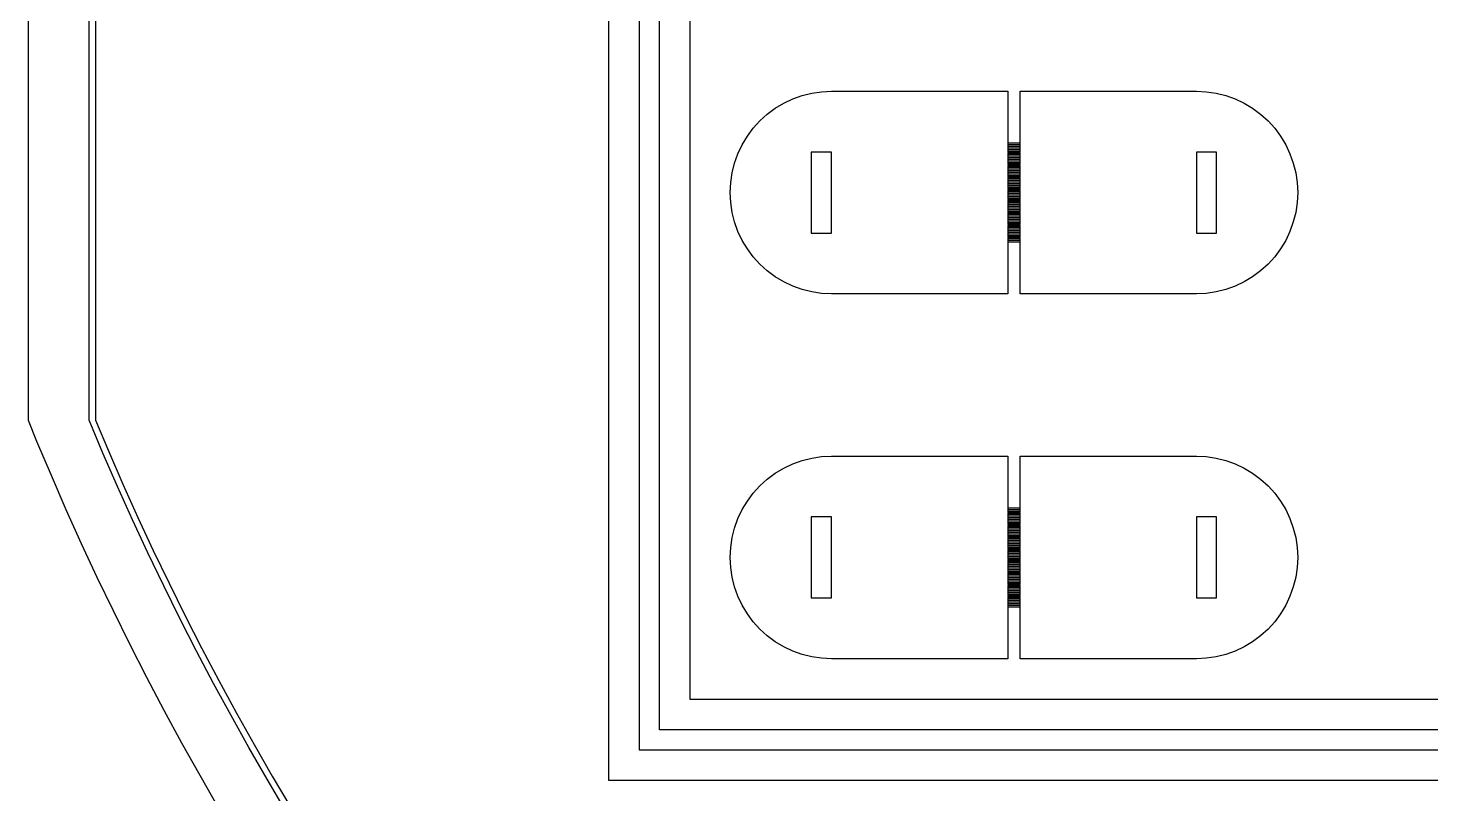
# Model space of a CAD drawing. Header units: metres. Extents: x -16 to 132, y -40 to 113.
# Drawn here: x -15.67 to 19.72, y -1.36 to 17.95 of the extents above; entities that cross this region are included whole.
import ezdxf

# ---------------------------------------------------------------- set-up
doc = ezdxf.new("R2010")
doc.units = ezdxf.units.M

msp = doc.modelspace()

# ---------------------------------------------------------------- linework, layer by layer
for p, q in [((-1.0226, -1.0226), (-1.0226, 74.6498)), ((-0.25565, 73.8828), (-0.25565, -0.25565)), ((0.25565, 0.25565), (0.25565, 73.3715)), ((1.0226, 72.6046), (1.0226, 1.0226)), ((-15.6717, 65.5599), (-15.6717, 8.06726)), ((-14.1315, 8.06393), (-14.1315, 65.5633)), ((-13.9691, 65.5624), (-13.9691, 8.0648)), ((3.85959, 16.2515), (4.10295, 16.3125)), ((4.10295, 16.3125), (4.35112, 16.3493)), ((4.35112, 16.3493), (4.6017, 16.3616)), ((4.6017, 16.3616), (9.05, 16.3616)), ((9.05, 16.3616), (9.05, 15.0578)), ((9.35678, 15.0578), (9.35678, 16.3616)), ((9.35678, 16.3616), (13.8051, 16.3616)), ((13.8051, 16.3616), (14.0557, 16.3493)), ((14.0557, 16.3493), (14.3038, 16.3125)), ((14.3038, 16.3125), (14.5472, 16.2515)), ((2.97989, 15.7813), (3.18138, 15.9307)), ((3.18138, 15.9307), (3.39658, 16.0597)), ((3.39658, 16.0597), (3.62338, 16.167)), ((3.62338, 16.167), (3.85959, 16.2515)), ((14.5472, 16.2515), (14.7834, 16.167)), ((14.7834, 16.167), (15.0102, 16.0597)), ((15.0102, 16.0597), (15.2254, 15.9307)), ((15.2254, 15.9307), (15.4269, 15.7813)), ((2.62549, 15.4269), (2.79398, 15.6128)), ((2.79398, 15.6128), (2.97989, 15.7813)), ((15.4269, 15.7813), (15.6128, 15.6128)), ((15.6128, 15.6128), (15.7813, 15.4269)), ((2.34708, 15.0102), (2.47606, 15.2254)), ((2.47606, 15.2254), (2.62549, 15.4269)), ((15.7813, 15.4269), (15.9307, 15.2254)), ((15.9307, 15.2254), (16.0597, 15.0102)), ((2.23981, 14.7834), (2.34708, 15.0102)), ((9.05, 15.0578), (9.35678, 15.0578)), ((9.35678, 15.0475), (9.05, 15.0475)), ((9.05, 15.0475), (9.05, 15.0169)), ((9.05, 15.0169), (9.35678, 15.0169)), ((9.35678, 15.0066), (9.05, 15.0066)), ((9.05, 15.0066), (9.05, 14.976)), ((9.05, 14.976), (9.35678, 14.976)), ((9.35678, 14.9657), (9.05, 14.9657)), ((9.05, 14.9657), (9.05, 14.9351)), ((9.05, 14.9351), (9.35678, 14.9351)), ((9.35678, 14.9248), (9.05, 14.9248)), ((9.05, 14.9248), (9.05, 14.8941)), ((9.05, 14.8941), (9.35678, 14.8941)), ((9.35678, 14.8839), (9.05, 14.8839)), ((9.05, 14.8839), (9.05, 14.8533)), ((9.35678, 15.0169), (9.35678, 15.0475)), ((9.35678, 14.976), (9.35678, 15.0066)), ((9.35678, 14.9351), (9.35678, 14.9657)), ((9.35678, 14.8941), (9.35678, 14.9248)), ((9.35678, 14.8533), (9.35678, 14.8839)), ((16.0597, 15.0102), (16.167, 14.7834)), ((2.09433, 14.3038), (2.15527, 14.5472)), ((2.15527, 14.5472), (2.23981, 14.7834)), ((4.6017, 14.8277), (4.09039, 14.8277)), ((4.09039, 14.8277), (4.09039, 12.7825)), ((4.6017, 12.7825), (4.6017, 14.8277)), ((9.05, 14.8533), (9.35678, 14.8533)), ((9.35678, 14.843), (9.05, 14.843)), ((9.05, 14.843), (9.05, 14.8123)), ((9.05, 14.8123), (9.35678, 14.8123)), ((9.35678, 14.8021), (9.05, 14.8021)), ((9.05, 14.8021), (9.05, 14.7714)), ((9.05, 14.7714), (9.35678, 14.7714)), ((9.35678, 14.7612), (9.05, 14.7612)), ((9.05, 14.7612), (9.05, 14.7305)), ((9.05, 14.7305), (9.35678, 14.7305)), ((9.35678, 14.7203), (9.05, 14.7203)), ((9.05, 14.7203), (9.05, 14.6896)), ((9.05, 14.6896), (9.35678, 14.6896)), ((9.35678, 14.6794), (9.05, 14.6794)), ((9.05, 14.6794), (9.05, 14.6487)), ((9.05, 14.6487), (9.35678, 14.6487)), ((9.35678, 14.6385), (9.05, 14.6385)), ((9.05, 14.6385), (9.05, 14.6078)), ((9.05, 14.6078), (9.35678, 14.6078)), ((9.35678, 14.5976), (9.05, 14.5976)), ((9.05, 14.5976), (9.05, 14.5669)), ((9.05, 14.5669), (9.35678, 14.5669)), ((9.35678, 14.5567), (9.05, 14.5567)), ((9.05, 14.5567), (9.05, 14.526)), ((9.05, 14.526), (9.35678, 14.526)), ((9.35678, 14.5158), (9.05, 14.5158)), ((9.05, 14.5158), (9.05, 14.4851)), ((9.35678, 14.8123), (9.35678, 14.843)), ((9.35678, 14.7714), (9.35678, 14.8021)), ((9.35678, 14.7305), (9.35678, 14.7612)), ((9.35678, 14.6896), (9.35678, 14.7203)), ((9.35678, 14.6487), (9.35678, 14.6794)), ((9.35678, 14.6078), (9.35678, 14.6385)), ((9.35678, 14.5669), (9.35678, 14.5976)), ((9.35678, 14.526), (9.35678, 14.5567)), ((9.35678, 14.4851), (9.35678, 14.5158)), ((14.3164, 14.8277), (13.8051, 14.8277)), ((13.8051, 14.8277), (13.8051, 12.7825)), ((14.3164, 12.7825), (14.3164, 14.8277)), ((16.167, 14.7834), (16.2515, 14.5472)), ((16.2515, 14.5472), (16.3125, 14.3038)), ((2.05751, 14.0557), (2.09433, 14.3038)), ((9.05, 14.4851), (9.35678, 14.4851)), ((9.35678, 14.4749), (9.05, 14.4749)), ((9.05, 14.4749), (9.05, 14.4442)), ((9.05, 14.4442), (9.35678, 14.4442)), ((9.35678, 14.434), (9.05, 14.434)), ((9.05, 14.434), (9.05, 14.4033)), ((9.05, 14.4033), (9.35678, 14.4033)), ((9.35678, 14.3931), (9.05, 14.3931)), ((9.05, 14.3931), (9.05, 14.3624)), ((9.05, 14.3624), (9.35678, 14.3624)), ((9.35678, 14.3522), (9.05, 14.3522)), ((9.05, 14.3522), (9.05, 14.3215)), ((9.05, 14.3215), (9.35678, 14.3215)), ((9.35678, 14.3113), (9.05, 14.3113)), ((9.05, 14.3113), (9.05, 14.2806)), ((9.05, 14.2806), (9.35678, 14.2806)), ((9.35678, 14.2704), (9.05, 14.2704)), ((9.05, 14.2704), (9.05, 14.2397)), ((9.05, 14.2397), (9.35678, 14.2397)), ((9.35678, 14.2295), (9.05, 14.2295)), ((9.05, 14.2295), (9.05, 14.1988)), ((9.05, 14.1988), (9.35678, 14.1988)), ((9.35678, 14.1886), (9.05, 14.1886)), ((9.05, 14.1886), (9.05, 14.1579)), ((9.35678, 14.4442), (9.35678, 14.4749)), ((9.35678, 14.4033), (9.35678, 14.434)), ((9.35678, 14.3624), (9.35678, 14.3931)), ((9.35678, 14.3215), (9.35678, 14.3522)), ((9.35678, 14.2806), (9.35678, 14.3113)), ((9.35678, 14.2397), (9.35678, 14.2704)), ((9.35678, 14.1988), (9.35678, 14.2295)), ((9.35678, 14.1579), (9.35678, 14.1886)), ((16.3125, 14.3038), (16.3493, 14.0557)), ((2.0452, 13.8051), (2.05751, 14.0557)), ((2.05751, 13.5545), (2.0452, 13.8051)), ((9.05, 14.1579), (9.35678, 14.1579)), ((9.35678, 14.1477), (9.05, 14.1477)), ((9.05, 14.1477), (9.05, 14.117)), ((9.05, 14.117), (9.35678, 14.117)), ((9.35678, 14.1068), (9.05, 14.1068)), ((9.05, 14.1068), (9.05, 14.0761)), ((9.05, 14.0761), (9.35678, 14.0761)), ((9.35678, 14.0658), (9.05, 14.0658)), ((9.05, 14.0658), (9.05, 14.0352)), ((9.05, 14.0352), (9.35678, 14.0352)), ((9.35678, 14.0249), (9.05, 14.0249)), ((9.05, 14.0249), (9.05, 13.9943)), ((9.05, 13.9943), (9.35678, 13.9943)), ((9.35678, 13.984), (9.05, 13.984)), ((9.05, 13.984), (9.05, 13.9534)), ((9.05, 13.9534), (9.35678, 13.9534)), ((9.35678, 13.9431), (9.05, 13.9431)), ((9.05, 13.9431), (9.05, 13.9125)), ((9.05, 13.9125), (9.35678, 13.9125)), ((9.35678, 13.9022), (9.05, 13.9022)), ((9.05, 13.9022), (9.05, 13.8716)), ((9.05, 13.8716), (9.35678, 13.8716)), ((9.35678, 13.8613), (9.05, 13.8613)), ((9.05, 13.8613), (9.05, 13.8307)), ((9.05, 13.8307), (9.35678, 13.8307)), ((9.35678, 13.8204), (9.05, 13.8204)), ((9.05, 13.8204), (9.05, 13.7897)), ((9.35678, 14.117), (9.35678, 14.1477)), ((9.35678, 14.0761), (9.35678, 14.1068)), ((9.35678, 14.0352), (9.35678, 14.0658)), ((9.35678, 13.9943), (9.35678, 14.0249)), ((9.35678, 13.9534), (9.35678, 13.984)), ((9.35678, 13.9125), (9.35678, 13.9431)), ((9.35678, 13.8716), (9.35678, 13.9022)), ((9.35678, 13.8307), (9.35678, 13.8613)), ((9.35678, 13.7897), (9.35678, 13.8204)), ((16.3493, 14.0557), (16.3616, 13.8051)), ((16.3616, 13.8051), (16.3493, 13.5545)), ((2.09433, 13.3064), (2.05751, 13.5545)), ((9.05, 13.7897), (9.35678, 13.7897)), ((9.35678, 13.7795), (9.05, 13.7795)), ((9.05, 13.7795), (9.05, 13.7489)), ((9.05, 13.7489), (9.35678, 13.7489)), ((9.35678, 13.7386), (9.05, 13.7386)), ((9.05, 13.7386), (9.05, 13.708)), ((9.05, 13.708), (9.35678, 13.708)), ((9.35678, 13.6977), (9.05, 13.6977)), ((9.05, 13.6977), (9.05, 13.6671)), ((9.05, 13.6671), (9.35678, 13.6671)), ((9.35678, 13.6568), (9.05, 13.6568)), ((9.05, 13.6568), (9.05, 13.6261)), ((9.05, 13.6261), (9.35678, 13.6261)), ((9.35678, 13.6159), (9.05, 13.6159)), ((9.05, 13.6159), (9.05, 13.5852)), ((9.05, 13.5852), (9.35678, 13.5852)), ((9.35678, 13.575), (9.05, 13.575)), ((9.05, 13.575), (9.05, 13.5443)), ((9.05, 13.5443), (9.35678, 13.5443)), ((9.35678, 13.5341), (9.05, 13.5341)), ((9.05, 13.5341), (9.05, 13.5034)), ((9.05, 13.5034), (9.35678, 13.5034)), ((9.35678, 13.4932), (9.05, 13.4932)), ((9.05, 13.4932), (9.05, 13.4625)), ((9.05, 13.4625), (9.35678, 13.4625)), ((9.35678, 13.4523), (9.05, 13.4523)), ((9.05, 13.4523), (9.05, 13.4216)), ((9.35678, 13.7489), (9.35678, 13.7795)), ((9.35678, 13.708), (9.35678, 13.7386)), ((9.35678, 13.6671), (9.35678, 13.6977)), ((9.35678, 13.6261), (9.35678, 13.6568)), ((9.35678, 13.5852), (9.35678, 13.6159)), ((9.35678, 13.5443), (9.35678, 13.575)), ((9.35678, 13.5034), (9.35678, 13.5341)), ((9.35678, 13.4625), (9.35678, 13.4932)), ((9.35678, 13.4216), (9.35678, 13.4523)), ((16.3493, 13.5545), (16.3125, 13.3064)), ((2.15527, 13.063), (2.09433, 13.3064)), ((9.05, 13.4216), (9.35678, 13.4216)), ((9.35678, 13.4114), (9.05, 13.4114)), ((9.05, 13.4114), (9.05, 13.3807)), ((9.05, 13.3807), (9.35678, 13.3807)), ((9.35678, 13.3705), (9.05, 13.3705)), ((9.05, 13.3705), (9.05, 13.3398)), ((9.05, 13.3398), (9.35678, 13.3398)), ((9.35678, 13.3296), (9.05, 13.3296)), ((9.05, 13.3296), (9.05, 13.2989)), ((9.05, 13.2989), (9.35678, 13.2989)), ((9.35678, 13.2887), (9.05, 13.2887)), ((9.05, 13.2887), (9.05, 13.258)), ((9.05, 13.258), (9.35678, 13.258)), ((9.35678, 13.2478), (9.05, 13.2478)), ((9.05, 13.2478), (9.05, 13.2171)), ((9.05, 13.2171), (9.35678, 13.2171)), ((9.35678, 13.2069), (9.05, 13.2069)), ((9.05, 13.2069), (9.05, 13.1762)), ((9.05, 13.1762), (9.35678, 13.1762)), ((9.35678, 13.166), (9.05, 13.166)), ((9.05, 13.166), (9.05, 13.1353)), ((9.05, 13.1353), (9.35678, 13.1353)), ((9.35678, 13.1251), (9.05, 13.1251)), ((9.05, 13.1251), (9.05, 13.0944)), ((9.35678, 13.3807), (9.35678, 13.4114)), ((9.35678, 13.3398), (9.35678, 13.3705)), ((9.35678, 13.2989), (9.35678, 13.3296)), ((9.35678, 13.258), (9.35678, 13.2887)), ((9.35678, 13.2171), (9.35678, 13.2478)), ((9.35678, 13.1762), (9.35678, 13.2069)), ((9.35678, 13.1353), (9.35678, 13.166)), ((9.35678, 13.0944), (9.35678, 13.1251)), ((16.3125, 13.3064), (16.2515, 13.063)), ((2.23981, 12.8268), (2.15527, 13.063)), ((2.34708, 12.6), (2.23981, 12.8268)), ((4.09039, 12.7825), (4.6017, 12.7825)), ((9.05, 13.0944), (9.35678, 13.0944)), ((9.35678, 13.0842), (9.05, 13.0842)), ((9.05, 13.0842), (9.05, 13.0535)), ((9.05, 13.0535), (9.35678, 13.0535)), ((9.35678, 13.0433), (9.05, 13.0433)), ((9.05, 13.0433), (9.05, 13.0126)), ((9.05, 13.0126), (9.35678, 13.0126)), ((9.35678, 13.0024), (9.05, 13.0024)), ((9.05, 13.0024), (9.05, 12.9717)), ((9.05, 12.9717), (9.35678, 12.9717)), ((9.35678, 12.9615), (9.05, 12.9615)), ((9.05, 12.9615), (9.05, 12.9308)), ((9.05, 12.9308), (9.35678, 12.9308)), ((9.35678, 12.9205), (9.05, 12.9205)), ((9.05, 12.9205), (9.05, 12.8899)), ((9.05, 12.8899), (9.35678, 12.8899)), ((9.35678, 12.8796), (9.05, 12.8796)), ((9.05, 12.8796), (9.05, 12.849)), ((9.05, 12.849), (9.35678, 12.849)), ((9.35678, 12.8387), (9.05, 12.8387)), ((9.05, 12.8387), (9.05, 12.8081)), ((9.05, 12.8081), (9.35678, 12.8081)), ((9.35678, 12.7979), (9.05, 12.7979)), ((9.05, 12.7979), (9.05, 12.7672)), ((9.05, 12.7672), (9.35678, 12.7672)), ((9.35678, 12.7569), (9.05, 12.7569)), ((9.05, 12.7569), (9.05, 12.7263)), ((9.35678, 13.0535), (9.35678, 13.0842)), ((9.35678, 13.0126), (9.35678, 13.0433)), ((9.35678, 12.9717), (9.35678, 13.0024)), ((9.35678, 12.9308), (9.35678, 12.9615)), ((9.35678, 12.8899), (9.35678, 12.9205)), ((9.35678, 12.849), (9.35678, 12.8796)), ((9.35678, 12.8081), (9.35678, 12.8387)), ((9.35678, 12.7672), (9.35678, 12.7979)), ((9.35678, 12.7263), (9.35678, 12.7569)), ((13.8051, 12.7825), (14.3164, 12.7825)), ((16.167, 12.8268), (16.0597, 12.6)), ((16.2515, 13.063), (16.167, 12.8268)), ((2.47606, 12.3848), (2.34708, 12.6)), ((9.05, 12.7263), (9.35678, 12.7263)), ((9.35678, 12.716), (9.05, 12.716)), ((9.05, 12.716), (9.05, 12.6854)), ((9.05, 12.6854), (9.35678, 12.6854)), ((9.35678, 12.6751), (9.05, 12.6751)), ((9.05, 12.6751), (9.05, 12.6444)), ((9.05, 12.6444), (9.35678, 12.6444)), ((9.35678, 12.6342), (9.05, 12.6342)), ((9.05, 12.6342), (9.05, 12.6035)), ((9.05, 12.6035), (9.35678, 12.6035)), ((9.35678, 12.5933), (9.05, 12.5933)), ((9.05, 12.5933), (9.05, 12.5626)), ((9.05, 12.5626), (9.35678, 12.5626)), ((9.35678, 12.5524), (9.05, 12.5524)), ((9.05, 12.5524), (9.05, 11.2486)), ((9.35678, 12.6854), (9.35678, 12.716)), ((9.35678, 12.6444), (9.35678, 12.6751)), ((9.35678, 12.6035), (9.35678, 12.6342)), ((9.35678, 12.5626), (9.35678, 12.5933)), ((9.35678, 11.2486), (9.35678, 12.5524)), ((16.0597, 12.6), (15.9307, 12.3848)), ((2.62549, 12.1833), (2.47606, 12.3848)), ((2.79398, 11.9974), (2.62549, 12.1833)), ((15.7813, 12.1833), (15.6128, 11.9974)), ((15.9307, 12.3848), (15.7813, 12.1833)), ((2.97989, 11.8289), (2.79398, 11.9974)), ((3.18138, 11.6795), (2.97989, 11.8289)), ((15.4269, 11.8289), (15.2254, 11.6795)), ((15.6128, 11.9974), (15.4269, 11.8289)), ((3.39658, 11.5505), (3.18138, 11.6795)), ((3.62338, 11.4432), (3.39658, 11.5505)), ((3.85959, 11.3587), (3.62338, 11.4432)), ((4.10295, 11.2977), (3.85959, 11.3587)), ((14.5472, 11.3587), (14.3038, 11.2977)), ((14.7834, 11.4432), (14.5472, 11.3587)), ((15.0102, 11.5505), (14.7834, 11.4432)), ((15.2254, 11.6795), (15.0102, 11.5505)), ((4.35112, 11.2609), (4.10295, 11.2977)), ((4.6017, 11.2486), (4.35112, 11.2609)), ((9.05, 11.2486), (4.6017, 11.2486)), ((13.8051, 11.2486), (9.35678, 11.2486)), ((14.0557, 11.2609), (13.8051, 11.2486)), ((14.3038, 11.2977), (14.0557, 11.2609)), ((-15.6717, 8.06726), (-15.4564, 7.53833)), ((-13.7821, 7.23465), (-14.1315, 8.06393)), ((-13.9691, 8.0648), (-13.6442, 7.29375)), ((-15.4564, 7.53833), (-15.0918, 6.67322)), ((-13.4139, 6.39011), (-13.7821, 7.23465)), ((-13.6442, 7.29375), (-13.2767, 6.4509)), ((3.85959, 7.04811), (4.10295, 7.10905)), ((4.10295, 7.10905), (4.35112, 7.14587)), ((4.35112, 7.14587), (4.6017, 7.15819)), ((4.6017, 7.15819), (9.05, 7.15819)), ((9.05, 7.15819), (9.05, 5.85437)), ((9.35678, 5.85437), (9.35678, 7.15819)), ((9.35678, 7.15819), (13.8051, 7.15819)), ((13.8051, 7.15819), (14.0557, 7.14587)), ((14.0557, 7.14587), (14.3038, 7.10905)), ((14.3038, 7.10905), (14.5472, 7.04811)), ((2.97989, 6.5779), (3.18138, 6.72733)), ((3.18138, 6.72733), (3.39658, 6.85631)), ((3.39658, 6.85631), (3.62338, 6.96358)), ((3.62338, 6.96358), (3.85959, 7.04811)), ((14.5472, 7.04811), (14.7834, 6.96358)), ((14.7834, 6.96358), (15.0102, 6.85631)), ((15.0102, 6.85631), (15.2254, 6.72733)), ((15.2254, 6.72733), (15.4269, 6.5779)), ((-15.0918, 6.67322), (-14.7166, 5.81264)), ((-13.0354, 5.55016), (-13.4139, 6.39011)), ((-13.2767, 6.4509), (-12.899, 5.61263)), ((2.62549, 6.22351), (2.79398, 6.40941)), ((2.79398, 6.40941), (2.97989, 6.5779)), ((15.4269, 6.5779), (15.6128, 6.40941)), ((15.6128, 6.40941), (15.7813, 6.22351)), ((2.34708, 5.80681), (2.47606, 6.022)), ((2.47606, 6.022), (2.62549, 6.22351)), ((15.7813, 6.22351), (15.9307, 6.022)), ((15.9307, 6.022), (16.0597, 5.80681)), ((-14.7166, 5.81264), (-14.3309, 4.95674)), ((2.23981, 5.58), (2.34708, 5.80681)), ((9.05, 5.85437), (9.35678, 5.85437)), ((9.35678, 5.84415), (9.05, 5.84415)), ((9.05, 5.84415), (9.05, 5.81348)), ((9.05, 5.81348), (9.35678, 5.81348)), ((9.35678, 5.80324), (9.05, 5.80324)), ((9.05, 5.80324), (9.05, 5.77255)), ((9.05, 5.77255), (9.35678, 5.77255)), ((9.35678, 5.76234), (9.05, 5.76234)), ((9.05, 5.76234), (9.05, 5.73166)), ((9.05, 5.73166), (9.35678, 5.73166)), ((9.35678, 5.72142), (9.05, 5.72142)), ((9.05, 5.72142), (9.05, 5.69075)), ((9.05, 5.69075), (9.35678, 5.69075)), ((9.35678, 5.68053), (9.05, 5.68053)), ((9.05, 5.68053), (9.05, 5.64986)), ((9.35678, 5.81348), (9.35678, 5.84415)), ((9.35678, 5.77255), (9.35678, 5.80324)), ((9.35678, 5.73166), (9.35678, 5.76234)), ((9.35678, 5.69075), (9.35678, 5.72142)), ((9.35678, 5.64986), (9.35678, 5.68053)), ((16.0597, 5.80681), (16.167, 5.58)), ((-12.6466, 4.7149), (-13.0354, 5.55016)), ((-12.899, 5.61263), (-12.511, 4.77904)), ((2.09433, 5.10043), (2.15527, 5.3438)), ((2.15527, 5.3438), (2.23981, 5.58)), ((4.6017, 5.6243), (4.09039, 5.6243)), ((4.09039, 5.6243), (4.09039, 3.57909)), ((4.6017, 3.57909), (4.6017, 5.6243)), ((9.05, 5.64986), (9.35678, 5.64986)), ((9.35678, 5.63963), (9.05, 5.63963)), ((9.05, 5.63963), (9.05, 5.60893)), ((9.05, 5.60893), (9.35678, 5.60893)), ((9.35678, 5.59872), (9.05, 5.59872)), ((9.05, 5.59872), (9.05, 5.56804)), ((9.05, 5.56804), (9.35678, 5.56804)), ((9.35678, 5.55782), (9.05, 5.55782)), ((9.05, 5.55782), (9.05, 5.52715)), ((9.05, 5.52715), (9.35678, 5.52715)), ((9.35678, 5.51691), (9.05, 5.51691)), ((9.05, 5.51691), (9.05, 5.48624)), ((9.05, 5.48624), (9.35678, 5.48624)), ((9.35678, 5.47601), (9.05, 5.47601)), ((9.05, 5.47601), (9.05, 5.44533)), ((9.05, 5.44533), (9.35678, 5.44533)), ((9.35678, 5.4351), (9.05, 5.4351)), ((9.05, 5.4351), (9.05, 5.40442)), ((9.05, 5.40442), (9.35678, 5.40442)), ((9.35678, 5.3942), (9.05, 5.3942)), ((9.05, 5.3942), (9.05, 5.36353)), ((9.05, 5.36353), (9.35678, 5.36353)), ((9.35678, 5.35329), (9.05, 5.35329)), ((9.05, 5.35329), (9.05, 5.32262)), ((9.05, 5.32262), (9.35678, 5.32262)), ((9.35678, 5.31239), (9.05, 5.31239)), ((9.05, 5.31239), (9.05, 5.28171)), ((9.35678, 5.60893), (9.35678, 5.63963)), ((9.35678, 5.56804), (9.35678, 5.59872)), ((9.35678, 5.52715), (9.35678, 5.55782)), ((9.35678, 5.48624), (9.35678, 5.51691)), ((9.35678, 5.44533), (9.35678, 5.47601)), ((9.35678, 5.40442), (9.35678, 5.4351)), ((9.35678, 5.36353), (9.35678, 5.3942)), ((9.35678, 5.32262), (9.35678, 5.35329)), ((9.35678, 5.28171), (9.35678, 5.31239)), ((14.3164, 5.6243), (13.8051, 5.6243)), ((13.8051, 5.6243), (13.8051, 3.57909)), ((14.3164, 3.57909), (14.3164, 5.6243)), ((16.167, 5.58), (16.2515, 5.3438)), ((16.2515, 5.3438), (16.3125, 5.10043)), ((-14.3309, 4.95674), (-13.9348, 4.10564)), ((2.05751, 4.85226), (2.09433, 5.10043)), ((9.05, 5.28171), (9.35678, 5.28171)), ((9.35678, 5.2715), (9.05, 5.2715)), ((9.05, 5.2715), (9.05, 5.24081)), ((9.05, 5.24081), (9.35678, 5.24081)), ((9.35678, 5.23058), (9.05, 5.23058)), ((9.05, 5.23058), (9.05, 5.19991)), ((9.05, 5.19991), (9.35678, 5.19991)), ((9.35678, 5.18968), (9.05, 5.18968)), ((9.05, 5.18968), (9.05, 5.15901)), ((9.05, 5.15901), (9.35678, 5.15901)), ((9.35678, 5.14877), (9.05, 5.14877)), ((9.05, 5.14877), (9.05, 5.11809)), ((9.05, 5.11809), (9.35678, 5.11809)), ((9.35678, 5.10788), (9.05, 5.10788)), ((9.05, 5.10788), (9.05, 5.07719)), ((9.05, 5.07719), (9.35678, 5.07719)), ((9.35678, 5.06696), (9.05, 5.06696)), ((9.05, 5.06696), (9.05, 5.03629)), ((9.05, 5.03629), (9.35678, 5.03629)), ((9.35678, 5.02606), (9.05, 5.02606)), ((9.05, 5.02606), (9.05, 4.99539)), ((9.05, 4.99539), (9.35678, 4.99539)), ((9.35678, 4.98517), (9.05, 4.98517)), ((9.05, 4.98517), (9.05, 4.95447)), ((9.35678, 5.24081), (9.35678, 5.2715)), ((9.35678, 5.19991), (9.35678, 5.23058)), ((9.35678, 5.15901), (9.35678, 5.18968)), ((9.35678, 5.11809), (9.35678, 5.14877)), ((9.35678, 5.07719), (9.35678, 5.10788)), ((9.35678, 5.03629), (9.35678, 5.06696)), ((9.35678, 4.99539), (9.35678, 5.02606)), ((9.35678, 4.95447), (9.35678, 4.98517)), ((16.3125, 5.10043), (16.3493, 4.85226)), ((-12.2476, 3.88449), (-12.6466, 4.7149)), ((-12.511, 4.77904), (-12.1128, 3.95029)), ((2.0452, 4.6017), (2.05751, 4.85226)), ((2.05751, 4.35112), (2.0452, 4.6017)), ((9.05, 4.95447), (9.35678, 4.95447)), ((9.35678, 4.94426), (9.05, 4.94426)), ((9.05, 4.94426), (9.05, 4.91357)), ((9.05, 4.91357), (9.35678, 4.91357)), ((9.35678, 4.90335), (9.05, 4.90335)), ((9.05, 4.90335), (9.05, 4.87268)), ((9.05, 4.87268), (9.35678, 4.87268)), ((9.35678, 4.86244), (9.05, 4.86244)), ((9.05, 4.86244), (9.05, 4.83177)), ((9.05, 4.83177), (9.35678, 4.83177)), ((9.35678, 4.82155), (9.05, 4.82155)), ((9.05, 4.82155), (9.05, 4.79088)), ((9.05, 4.79088), (9.35678, 4.79088)), ((9.35678, 4.78064), (9.05, 4.78064)), ((9.05, 4.78064), (9.05, 4.74995)), ((9.05, 4.74995), (9.35678, 4.74995)), ((9.35678, 4.73973), (9.05, 4.73973)), ((9.05, 4.73973), (9.05, 4.70906)), ((9.05, 4.70906), (9.35678, 4.70906)), ((9.35678, 4.69882), (9.05, 4.69882)), ((9.05, 4.69882), (9.05, 4.66815)), ((9.05, 4.66815), (9.35678, 4.66815)), ((9.35678, 4.65793), (9.05, 4.65793)), ((9.05, 4.65793), (9.05, 4.62726)), ((9.05, 4.62726), (9.35678, 4.62726)), ((9.35678, 4.61703), (9.05, 4.61703)), ((9.05, 4.61703), (9.05, 4.58635)), ((9.35678, 4.91357), (9.35678, 4.94426)), ((9.35678, 4.87268), (9.35678, 4.90335)), ((9.35678, 4.83177), (9.35678, 4.86244)), ((9.35678, 4.79088), (9.35678, 4.82155)), ((9.35678, 4.74995), (9.35678, 4.78064)), ((9.35678, 4.70906), (9.35678, 4.73973)), ((9.35678, 4.66815), (9.35678, 4.69882)), ((9.35678, 4.62726), (9.35678, 4.65793)), ((9.35678, 4.58635), (9.35678, 4.61703)), ((16.3493, 4.85226), (16.3616, 4.6017)), ((16.3616, 4.6017), (16.3493, 4.35112)), ((2.09433, 4.10295), (2.05751, 4.35112)), ((9.05, 4.58635), (9.35678, 4.58635)), ((9.35678, 4.57613), (9.05, 4.57613)), ((9.05, 4.57613), (9.05, 4.54546)), ((9.05, 4.54546), (9.35678, 4.54546)), ((9.35678, 4.53523), (9.05, 4.53523)), ((9.05, 4.53523), (9.05, 4.50456)), ((9.05, 4.50456), (9.35678, 4.50456)), ((9.35678, 4.49432), (9.05, 4.49432)), ((9.05, 4.49432), (9.05, 4.46365)), ((9.05, 4.46365), (9.35678, 4.46365)), ((9.35678, 4.45343), (9.05, 4.45343)), ((9.05, 4.45343), (9.05, 4.42274)), ((9.05, 4.42274), (9.35678, 4.42274)), ((9.35678, 4.41252), (9.05, 4.41252)), ((9.05, 4.41252), (9.05, 4.38184)), ((9.05, 4.38184), (9.35678, 4.38184)), ((9.35678, 4.37161), (9.05, 4.37161)), ((9.05, 4.37161), (9.05, 4.34094)), ((9.05, 4.34094), (9.35678, 4.34094)), ((9.35678, 4.3307), (9.05, 4.3307)), ((9.05, 4.3307), (9.05, 4.30003)), ((9.05, 4.30003), (9.35678, 4.30003)), ((9.35678, 4.28981), (9.05, 4.28981)), ((9.05, 4.28981), (9.05, 4.25912)), ((9.05, 4.25912), (9.35678, 4.25912)), ((9.35678, 4.24892), (9.05, 4.24892)), ((9.05, 4.24892), (9.05, 4.21822)), ((9.35678, 4.54546), (9.35678, 4.57613)), ((9.35678, 4.50456), (9.35678, 4.53523)), ((9.35678, 4.46365), (9.35678, 4.49432)), ((9.35678, 4.42274), (9.35678, 4.45343)), ((9.35678, 4.38184), (9.35678, 4.41252)), ((9.35678, 4.34094), (9.35678, 4.37161)), ((9.35678, 4.30003), (9.35678, 4.3307)), ((9.35678, 4.25912), (9.35678, 4.28981)), ((9.35678, 4.21822), (9.35678, 4.24892)), ((16.3493, 4.35112), (16.3125, 4.10295)), ((-13.9348, 4.10564), (-13.5282, 3.25946)), ((-12.1128, 3.95029), (-11.7044, 3.12648)), ((2.15527, 3.85959), (2.09433, 4.10295)), ((9.05, 4.21822), (9.35678, 4.21822)), ((9.35678, 4.20799), (9.05, 4.20799)), ((9.05, 4.20799), (9.05, 4.17732)), ((9.05, 4.17732), (9.35678, 4.17732)), ((9.35678, 4.1671), (9.05, 4.1671)), ((9.05, 4.1671), (9.05, 4.13643)), ((9.05, 4.13643), (9.35678, 4.13643)), ((9.35678, 4.12619), (9.05, 4.12619)), ((9.05, 4.12619), (9.05, 4.0955)), ((9.05, 4.0955), (9.35678, 4.0955)), ((9.35678, 4.0853), (9.05, 4.0853)), ((9.05, 4.0853), (9.05, 4.05461)), ((9.05, 4.05461), (9.35678, 4.05461)), ((9.35678, 4.04437), (9.05, 4.04437)), ((9.05, 4.04437), (9.05, 4.0137)), ((9.05, 4.0137), (9.35678, 4.0137)), ((9.35678, 4.00348), (9.05, 4.00348)), ((9.05, 4.00348), (9.05, 3.97281)), ((9.05, 3.97281), (9.35678, 3.97281)), ((9.35678, 3.96257), (9.05, 3.96257)), ((9.05, 3.96257), (9.05, 3.93188)), ((9.05, 3.93188), (9.35678, 3.93188)), ((9.35678, 3.92168), (9.05, 3.92168)), ((9.05, 3.92168), (9.05, 3.89099)), ((9.35678, 4.17732), (9.35678, 4.20799)), ((9.35678, 4.13643), (9.35678, 4.1671)), ((9.35678, 4.0955), (9.35678, 4.12619)), ((9.35678, 4.05461), (9.35678, 4.0853)), ((9.35678, 4.0137), (9.35678, 4.04437)), ((9.35678, 3.97281), (9.35678, 4.00348)), ((9.35678, 3.93188), (9.35678, 3.96257)), ((9.35678, 3.89099), (9.35678, 3.92168)), ((16.3125, 4.10295), (16.2515, 3.85959)), ((-11.8384, 3.05904), (-12.2476, 3.88449)), ((2.23981, 3.62338), (2.15527, 3.85959)), ((2.34708, 3.39658), (2.23981, 3.62338)), ((4.09039, 3.57909), (4.6017, 3.57909)), ((9.05, 3.89099), (9.35678, 3.89099)), ((9.35678, 3.88077), (9.05, 3.88077)), ((9.05, 3.88077), (9.05, 3.8501)), ((9.05, 3.8501), (9.35678, 3.8501)), ((9.35678, 3.83986), (9.05, 3.83986)), ((9.05, 3.83986), (9.05, 3.80919)), ((9.05, 3.80919), (9.35678, 3.80919)), ((9.35678, 3.79897), (9.05, 3.79897)), ((9.05, 3.79897), (9.05, 3.76828)), ((9.05, 3.76828), (9.35678, 3.76828)), ((9.35678, 3.75806), (9.05, 3.75806)), ((9.05, 3.75806), (9.05, 3.72737)), ((9.05, 3.72737), (9.35678, 3.72737)), ((9.35678, 3.71715), (9.05, 3.71715)), ((9.05, 3.71715), (9.05, 3.68648)), ((9.05, 3.68648), (9.35678, 3.68648)), ((9.35678, 3.67624), (9.05, 3.67624)), ((9.05, 3.67624), (9.05, 3.64557)), ((9.05, 3.64557), (9.35678, 3.64557)), ((9.35678, 3.63535), (9.05, 3.63535)), ((9.05, 3.63535), (9.05, 3.60466)), ((9.05, 3.60466), (9.35678, 3.60466)), ((9.35678, 3.59445), (9.05, 3.59445)), ((9.05, 3.59445), (9.05, 3.56375)), ((9.05, 3.56375), (9.35678, 3.56375)), ((9.35678, 3.55353), (9.05, 3.55353)), ((9.05, 3.55353), (9.05, 3.52286)), ((9.35678, 3.8501), (9.35678, 3.88077)), ((9.35678, 3.80919), (9.35678, 3.83986)), ((9.35678, 3.76828), (9.35678, 3.79897)), ((9.35678, 3.72737), (9.35678, 3.75806)), ((9.35678, 3.68648), (9.35678, 3.71715)), ((9.35678, 3.64557), (9.35678, 3.67624)), ((9.35678, 3.60466), (9.35678, 3.63535)), ((9.35678, 3.56375), (9.35678, 3.59445)), ((9.35678, 3.52286), (9.35678, 3.55353)), ((13.8051, 3.57909), (14.3164, 3.57909)), ((16.167, 3.62338), (16.0597, 3.39658)), ((16.2515, 3.85959), (16.167, 3.62338)), ((-13.5282, 3.25946), (-13.1112, 2.41833)), ((2.47606, 3.18138), (2.34708, 3.39658)), ((9.05, 3.52286), (9.35678, 3.52286)), ((9.35678, 3.51263), (9.05, 3.51263)), ((9.05, 3.51263), (9.05, 3.48196)), ((9.05, 3.48196), (9.35678, 3.48196)), ((9.35678, 3.47173), (9.05, 3.47173)), ((9.05, 3.47173), (9.05, 3.44104)), ((9.05, 3.44104), (9.35678, 3.44104)), ((9.35678, 3.43083), (9.05, 3.43083)), ((9.05, 3.43083), (9.05, 3.40015)), ((9.05, 3.40015), (9.35678, 3.40015)), ((9.35678, 3.38991), (9.05, 3.38991)), ((9.05, 3.38991), (9.05, 3.35924)), ((9.05, 3.35924), (9.35678, 3.35924)), ((9.35678, 3.34901), (9.05, 3.34901)), ((9.05, 3.34901), (9.05, 2.0452)), ((9.35678, 3.48196), (9.35678, 3.51263)), ((9.35678, 3.44104), (9.35678, 3.47173)), ((9.35678, 3.40015), (9.35678, 3.43083)), ((9.35678, 3.35924), (9.35678, 3.38991)), ((9.35678, 2.0452), (9.35678, 3.34901)), ((16.0597, 3.39658), (15.9307, 3.18138)), ((-11.4191, 2.23866), (-11.8384, 3.05904)), ((-11.7044, 3.12648), (-11.286, 2.30774)), ((2.62549, 2.97989), (2.47606, 3.18138)), ((2.79398, 2.79398), (2.62549, 2.97989)), ((15.7813, 2.97989), (15.6128, 2.79398)), ((15.9307, 3.18138), (15.7813, 2.97989)), ((2.97989, 2.62549), (2.79398, 2.79398)), ((3.18138, 2.47606), (2.97989, 2.62549)), ((15.4269, 2.62549), (15.2254, 2.47606)), ((15.6128, 2.79398), (15.4269, 2.62549)), ((-13.1112, 2.41833), (-12.684, 1.5824)), ((-10.9898, 1.42349), (-11.4191, 2.23866)), ((-11.286, 2.30774), (-10.8575, 1.4942)), ((3.39658, 2.34708), (3.18138, 2.47606)), ((3.62338, 2.23981), (3.39658, 2.34708)), ((3.85959, 2.15527), (3.62338, 2.23981)), ((4.10295, 2.09433), (3.85959, 2.15527)), ((14.5472, 2.15527), (14.3038, 2.09433)), ((14.7834, 2.23981), (14.5472, 2.15527)), ((15.0102, 2.34708), (14.7834, 2.23981)), ((15.2254, 2.47606), (15.0102, 2.34708)), ((4.35112, 2.05751), (4.10295, 2.09433)), ((4.6017, 2.0452), (4.35112, 2.05751)), ((9.05, 2.0452), (4.6017, 2.0452)), ((13.8051, 2.0452), (9.35678, 2.0452)), ((14.0557, 2.05751), (13.8051, 2.0452)), ((14.3038, 2.09433), (14.0557, 2.05751)), ((-12.684, 1.5824), (-12.2466, 0.75175)), ((-10.5506, 0.61366), (-10.9898, 1.42349)), ((-10.8575, 1.4942), (-10.4191, 0.68599)), ((-12.2466, 0.75175), (-11.799, -0.07344)), ((1.0226, 1.0226), (109.418, 1.0226)), ((-10.1014, -0.19072), (-10.5506, 0.61366)), ((-10.4191, 0.68599), (-9.97086, -0.11678)), ((110.185, 0.25565), (0.25565, 0.25565)), ((-11.799, -0.07344), (-11.3412, -0.8931)), ((-9.64235, -0.98952), (-10.1014, -0.19072)), ((-9.97086, -0.11678), (-9.51276, -0.91399)), ((-0.25565, -0.25565), (110.696, -0.25565)), ((-11.3412, -0.8931), (-10.8735, -1.70706)), ((-9.17355, -1.78264), (-9.64235, -0.98952)), ((-9.51276, -0.91399), (-9.04491, -1.70554)), ((111.463, -1.0226), (-1.0226, -1.0226))]:
    msp.add_line(p, q)

doc.saveas('drawing.dxf')
